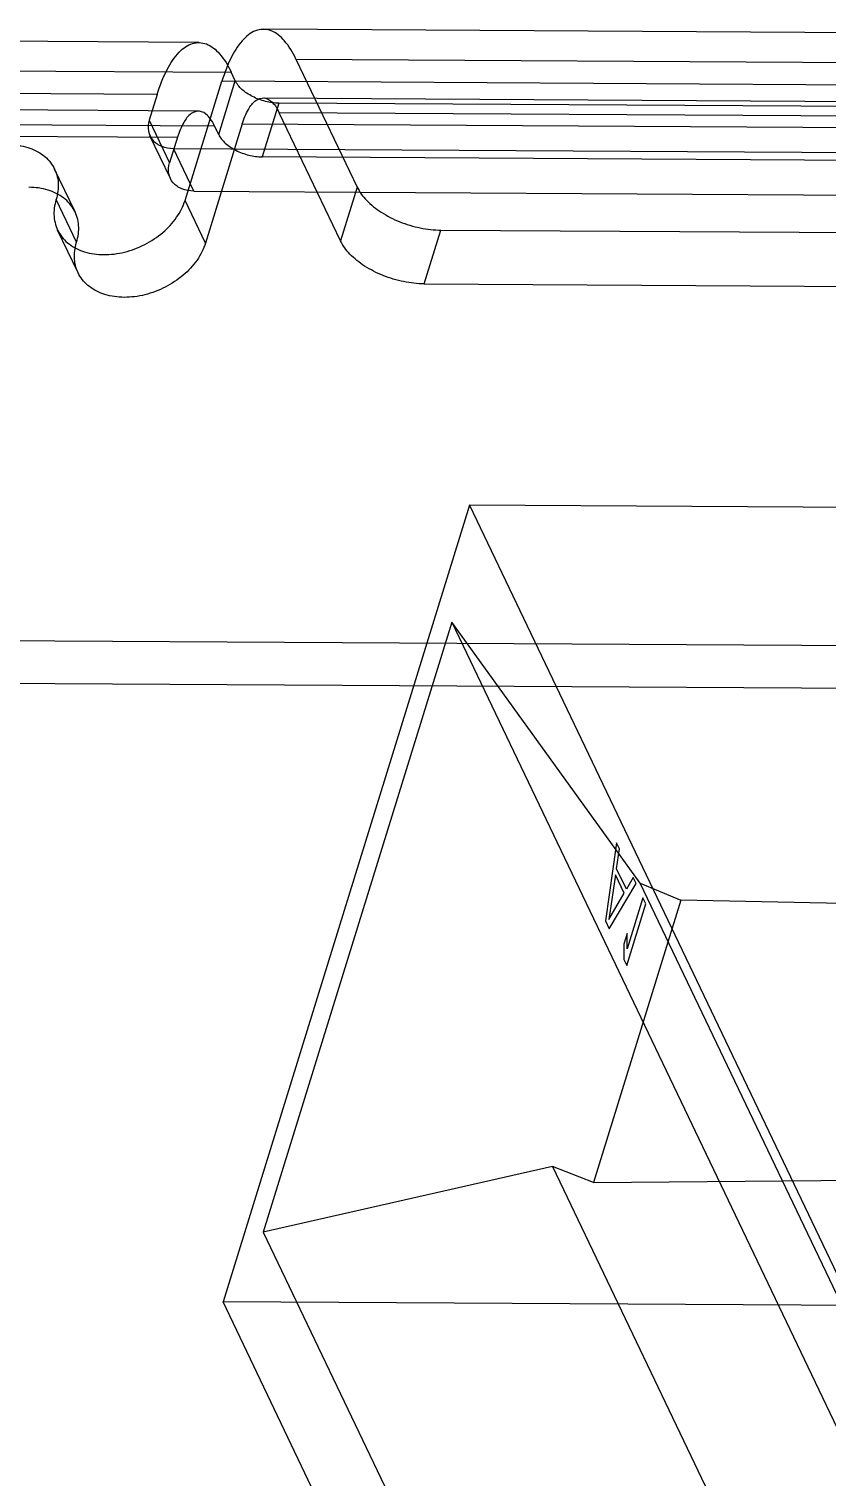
# Model space of a CAD drawing. Header units: millimetres. Extents: x 753 to 1632, y 352 to 973.
# Drawn here: x 1218.18 to 1221.08, y 779.84 to 785.11 of the extents above; entities that cross this region are included whole.
import ezdxf

# ---------------------------------------------------------------- set-up
doc = ezdxf.new("R2010")
doc.units = ezdxf.units.MM
doc.header["$LTSCALE"] = 30.734
doc.layers.get('0').update_dxf_attribs({"linetype": 'CONTINUOUS'})
doc.layers.add('CURVES', color=7, linetype='CONTINUOUS')

msp = doc.modelspace()

# ---------------------------------------------------------------- linework, layer by layer
at = {"color": 6, "linetype": 'Continuous'}
for p, q in [((1218.79647, 785.06536), (1214.5489, 785.09062)), ((1221.80322, 785.09696), (1219.03205, 785.11344)), ((1214.66696, 784.98229), (1218.91453, 784.95703)), ((1219.15011, 785.00511), (1221.92127, 784.98863)), ((1219.15011, 785.00511), (1219.37278, 784.53892)), ((1218.74653, 784.49028), (1218.88063, 784.92424)), ((1218.86885, 784.73012), (1218.92937, 784.92595)), ((1221.6518, 784.90776), (1218.88063, 784.92424)), ((1218.92937, 784.92595), (1218.91453, 784.95703)), ((1218.64505, 784.87616), (1214.39748, 784.90142)), ((1218.64505, 784.87616), (1218.616, 784.78216)), ((1218.79498, 784.81536), (1214.54741, 784.84062)), ((1219.08805, 784.84443), (1219.02753, 784.6486)), ((1219.03056, 784.86344), (1221.80173, 784.84696)), ((1221.76684, 784.82849), (1219.08805, 784.84443)), ((1218.85401, 784.7612), (1214.60644, 784.78646)), ((1218.616, 784.78216), (1218.69022, 784.62676)), ((1218.95486, 784.76884), (1218.82075, 784.33488)), ((1218.95486, 784.76884), (1221.72602, 784.75236)), ((1221.86076, 784.7928), (1219.08959, 784.80928)), ((1219.31226, 784.34309), (1219.08959, 784.80928)), ((1214.4717, 784.74603), (1218.71927, 784.72076)), ((1218.693, 784.57002), (1218.61878, 784.72541)), ((1218.71927, 784.72076), (1218.69022, 784.62676)), ((1218.86885, 784.73012), (1218.85401, 784.7612)), ((1218.70462, 784.67961), (1221.38341, 784.66368)), ((1218.77884, 784.52421), (1218.70462, 784.67961)), ((1221.70633, 784.63266), (1219.02753, 784.6486)), ((1218.34607, 784.44854), (1218.27185, 784.60394)), ((1218.77884, 784.52421), (1221.45763, 784.50828)), ((1219.37278, 784.53892), (1219.31226, 784.34309)), ((1218.3515, 784.33767), (1218.27728, 784.49307)), ((1218.82075, 784.33488), (1218.74653, 784.49028)), ((1218.35693, 784.2268), (1218.28271, 784.3822)), ((1219.61741, 784.18632), (1219.67793, 784.38215)), ((1219.67793, 784.38215), (1221.98723, 784.36842)), ((1219.61741, 784.18632), (1221.92672, 784.17258)), ((1219.78136, 783.38079), (1218.88477, 780.4794)), ((1226.87055, 783.33862), (1219.78136, 783.38079)), ((1219.78136, 783.38079), (1224.94723, 772.56519)), ((1222.49177, 782.85997), (1209.55968, 782.93689)), ((1219.71775, 782.95404), (1219.03127, 780.7326)), ((1220.40275, 782.00453), (1219.71775, 782.95404)), ((1219.71775, 782.95404), (1224.80072, 772.31199)), ((1222.566, 782.70457), (1209.6339, 782.78149)), ((1220.40275, 782.00453), (1220.55066, 781.94214)), ((1225.15082, 772.06366), (1220.40275, 782.00453)), ((1220.55066, 781.94214), (1220.23286, 780.91374)), ((1225.18311, 781.84557), (1220.55066, 781.94214)), ((1220.08385, 780.97259), (1219.03127, 780.7326)), ((1220.23286, 780.91374), (1220.08385, 780.97259)), ((1220.08385, 780.97259), (1224.83193, 771.03172)), ((1220.23286, 780.91374), (1224.90789, 780.95494)), ((1219.03127, 780.7326), (1224.11425, 770.09056)), ((1225.97396, 780.43723), (1218.88477, 780.4794)), ((1224.05063, 769.66381), (1218.88477, 780.4794))]:
    msp.add_line(p, q, dxfattribs=at)
for points, start_tangent, end_tangent in [([(1219.15011, 785.00511), (1219.10744, 785.07234), (1219.05956, 785.10807), (1219.0097, 785.11016), (1218.96115, 785.07854), (1218.91713, 785.01524), (1218.88063, 784.92424)], (-0.4309932, 0.9023552), (-0.2952474, -0.9554208)), ([(1218.64505, 784.87616), (1218.68154, 784.96715), (1218.72556, 785.03045), (1218.77411, 785.06207), (1218.82397, 785.05999), (1218.87185, 785.02427), (1218.91453, 784.95703)], (0.2952474, 0.9554208), (0.4309932, -0.9023552)), ([(1219.08805, 784.84443), (1219.03876, 784.85096), (1218.99184, 784.8686), (1218.95355, 784.89473), (1218.92937, 784.92595)], (-0.9999823, 0.0059479), (-0.4309932, 0.9023552)), ([(1218.95486, 784.76884), (1218.97727, 784.8219), (1219.00465, 784.85431), (1219.03436, 784.86322), (1219.06361, 784.8478), (1219.08959, 784.80928)], (0.2952474, 0.9554208), (0.4309932, -0.9023552)), ([(1218.616, 784.78216), (1218.61316, 784.74283), (1218.62892, 784.70994), (1218.66074, 784.68776), (1218.70462, 784.67961)], (-0.2952474, -0.9554208), (0.9999823, -0.0059479)), ([(1218.85401, 784.7612), (1218.82802, 784.79972), (1218.79878, 784.81514), (1218.76906, 784.80622), (1218.74169, 784.77381), (1218.71927, 784.72076)], (-0.4309932, 0.9023552), (-0.2952474, -0.9554208)), ([(1218.86885, 784.73012), (1218.89303, 784.6989), (1218.93132, 784.67277), (1218.97824, 784.65512), (1219.02753, 784.6486)], (0.4309932, -0.9023552), (0.9999823, -0.0059479)), ([(1218.10414, 784.69343), (1218.17384, 784.68319), (1218.23038, 784.65455), (1218.26857, 784.61036), (1218.28478, 784.55481), (1218.27728, 784.49307)], (0.9999823, -0.0059479), (-0.2952474, -0.9554208)), ([(1218.77884, 784.52421), (1218.73496, 784.53237), (1218.70315, 784.55455), (1218.68738, 784.58744), (1218.69022, 784.62676)], (-0.9999823, 0.0059479), (0.2952474, 0.9554208)), ([(1218.3515, 784.33767), (1218.359, 784.39942), (1218.34278, 784.45497), (1218.3046, 784.49916), (1218.24806, 784.5278), (1218.17836, 784.53803)], (0.2952474, 0.9554208), (-0.9999823, 0.0059479)), ([(1219.37278, 784.53892), (1219.40716, 784.49068), (1219.46061, 784.44725), (1219.52791, 784.41268), (1219.60269, 784.39023), (1219.67793, 784.38215)], (0.4309932, -0.9023552), (0.9999823, -0.0059479)), ([(1218.27728, 784.49307), (1218.26978, 784.43132), (1218.286, 784.37577), (1218.32418, 784.33158), (1218.38072, 784.30294), (1218.45042, 784.29271)], (-0.2952474, -0.9554208), (0.9999823, -0.0059479)), ([(1218.45042, 784.29271), (1218.52618, 784.30208), (1218.60019, 784.32995), (1218.66549, 784.37352), (1218.71591, 784.42867), (1218.74653, 784.49028)], (0.9999823, -0.0059479), (0.2952474, 0.9554208)), ([(1219.61741, 784.18632), (1219.54217, 784.1944), (1219.46738, 784.21686), (1219.40008, 784.25143), (1219.34664, 784.29485), (1219.31226, 784.34309)], (-0.9999823, 0.0059479), (-0.4309932, 0.9023552)), ([(1218.52464, 784.13731), (1218.45494, 784.14755), (1218.39839, 784.17619), (1218.36021, 784.22038), (1218.344, 784.27593), (1218.3515, 784.33767)], (-0.9999823, 0.0059479), (0.2952474, 0.9554208)), ([(1218.82075, 784.33488), (1218.79013, 784.27327), (1218.7397, 784.21811), (1218.6744, 784.17455), (1218.60039, 784.14668), (1218.52464, 784.13731)], (-0.2952474, -0.9554208), (-0.9999823, 0.0059479))]:
    msp.add_spline(points, degree=3, dxfattribs=dict(at, start_tangent=start_tangent, end_tangent=end_tangent))
at = {"layer": 'CURVES', "color": 4, "linetype": 'Continuous'}
for p, q in [((1220.3173, 782.15121), (1220.27627, 781.86723)), ((1220.32794, 782.12893), (1220.3173, 782.15121)), ((1220.31731, 782.05674), (1220.32794, 782.12893)), ((1220.31318, 782.03392), (1220.28927, 781.87149)), ((1220.3451, 781.96709), (1220.31318, 782.03392)), ((1220.35278, 781.98249), (1220.31731, 782.05674)), ((1220.37759, 782.02498), (1220.35278, 781.98249)), ((1220.38823, 782.0027), (1220.37759, 782.02498)), ((1220.29046, 781.83753), (1220.38823, 782.0027)), ((1220.28927, 781.87149), (1220.3451, 781.96709)), ((1220.35429, 781.70388), (1220.42369, 781.92845)), ((1220.41305, 781.95073), (1220.35547, 781.76438)), ((1220.42369, 781.92845), (1220.41305, 781.95073)), ((1220.27627, 781.86723), (1220.29046, 781.83753)), ((1220.35516, 781.8201), (1220.34335, 781.78188)), ((1220.35547, 781.76438), (1220.35516, 781.8201)), ((1220.34335, 781.78188), (1220.34365, 781.72615)), ((1220.34365, 781.72615), (1220.35429, 781.70388))]:
    msp.add_line(p, q, dxfattribs=at)

doc.saveas('drawing.dxf')
